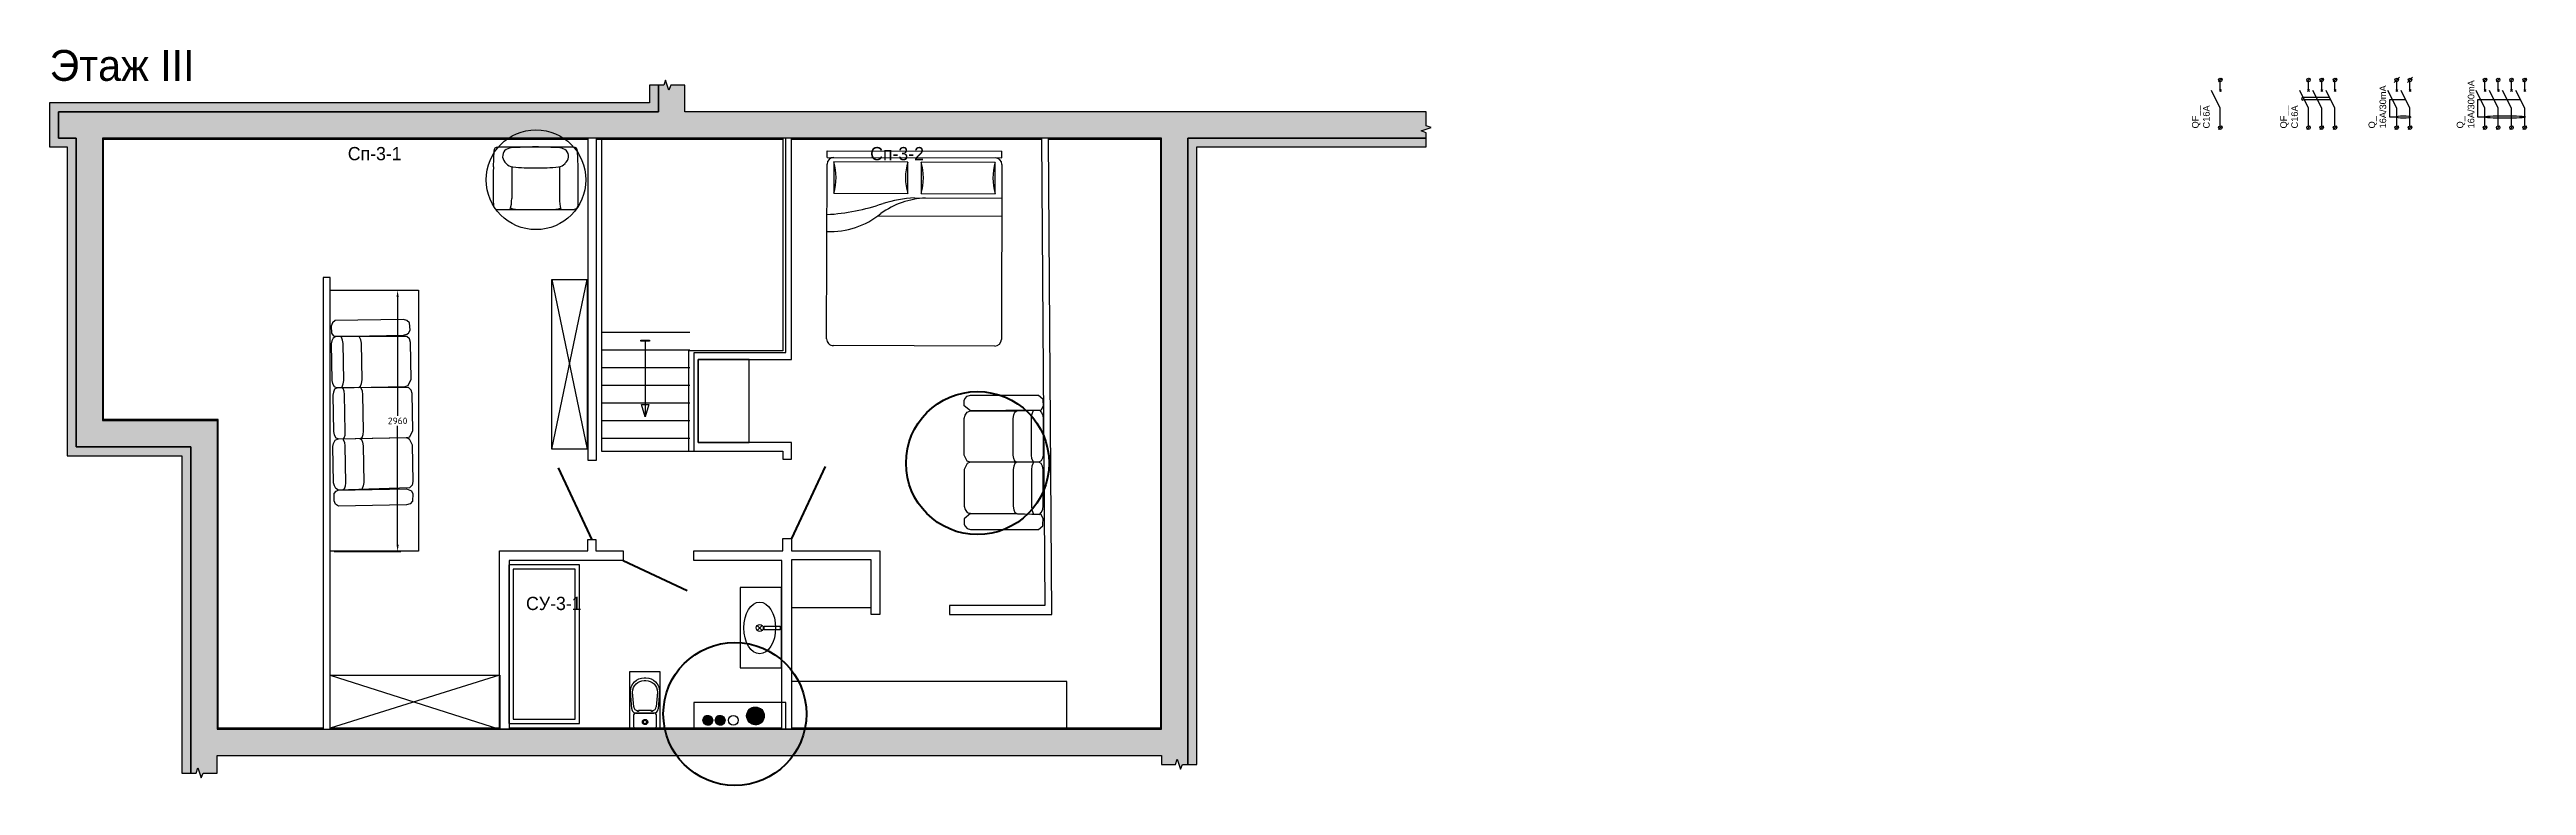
# Model space of a CAD drawing. Header units: millimetres. Extents: x -30052 to 34000, y -8800 to 31005.
# Drawn here: x -600 to 27470, y 22661 to 31005 of the extents above; entities that cross this region are included whole.
import ezdxf

# ---------------------------------------------------------------- set-up
doc = ezdxf.new("R2010")
doc.units = ezdxf.units.MM
doc.layers.get('0').update_dxf_attribs({"lineweight": 40, "true_color": 0x800000})
for name, color, linetype, lineweight, true_color in [('Вентканалы', 4, 'Continuous', 25, 0x00ffff), ('Внутренние_перегородки_штукатурка', 7, 'Continuous', 25, 0x000080), ('Вода_ГВС', 1, 'Continuous', 25, 0xff0000), ('Двери', 7, 'Continuous', 120, 0x008000), ('Канализация', 7, 'Continuous', 25, 0x808000), ('Лестница', 7, 'Continuous', 25, 0x000000), ('Мебель', 7, 'Continuous', 30, 0xa0a0a4), ('Надписи', 7, 'Continuous', 25, 0x000000), ('Наружные стены', 7, 'Continuous', 25, 0x000000), ('Наружные стены (штриховка)', 7, 'Continuous', 25, 0x000000), ('Сантехника_оборудование', 30, 'Continuous', 25, 0xff7f00), ('Технологические отверстия', 7, 'Continuous', 25, 0xa0a0a4), ('Электрика', 7, 'Continuous', 25, 0x000000)]:
    doc.layers.add(name, color=color, linetype=linetype, lineweight=lineweight, true_color=true_color)
doc.styles.get("Standard").update_dxf_attribs({"font": 'txt_____.ttf'})
doc.styles.add('textstyle124', font='')
doc.styles.add('textstyle125', font='')
doc.styles.add('textstyle224', font='')
doc.styles.add('textstyle6', font='')
doc.styles.add('textstyle67', font='')
doc.styles.add('textstyle68', font='')
doc.styles.add('textstyle69', font='')
doc.styles.add('textstyle70', font='')
doc.styles.get('textstyle124').set_extended_font_data('Comfortaa Light')
doc.styles.get('textstyle125').set_extended_font_data('Comfortaa Light')
doc.styles.get('textstyle224').set_extended_font_data('Comfortaa Light')
doc.styles.get('textstyle6').set_extended_font_data('Comfortaa Light')
doc.styles.get('textstyle67').set_extended_font_data('Liberation Sans')
doc.styles.get('textstyle68').set_extended_font_data('Liberation Sans')
doc.styles.get('textstyle69').set_extended_font_data('Liberation Sans')
doc.styles.get('textstyle70').set_extended_font_data('Liberation Sans')
doc.dimstyles.get("Standard").update_dxf_attribs({"dimtxt": 2.5, "dimasz": 2.5, "dimexe": 1.25, "dimexo": 0.625, "dimtad": 1, "dimtxsty": 'Standard', "dimcen": 2.5, "dimadec": 0, "dimazin": 0, "dimtfac": 1, "dimtmove": 0, "dimatfit": 3, "dimfxl": 1, "dimarcsym": 0})
pattern_1 = [(45, (0, 0), (-0.08838834765, 0.08838834765), [])]

# ---------------------------------------------------------------- blocks, each defined once
blk = doc.blocks.new('АВ_1п')
at = {"layer": 'Электрика'}
for p, q in [((120, 580), (80, 540)), ((100, 240), (0, 440)), ((90, 450), (110, 430)), ((110, 450), (90, 430)), ((100, 440), (100, 540)), ((120, 40), (80, 0)), ((100, 40), (100, 240))]:
    blk.add_line(p, q, dxfattribs=at)
for centre in [(100, 560), (100, 20)]:
    blk.add_circle(centre, 20, dxfattribs=at)
blk = doc.blocks.new('АВ_3п')
at = {"layer": 'Электрика'}
for p, q in [((120, 580), (80, 540)), ((270, 580), (230, 540)), ((420, 580), (380, 540)), ((100, 240), (0, 440)), ((40, 360), (20, 350)), ((20, 350), (30, 330)), ((30, 330), (50, 340)), ((340, 360), (40, 360)), ((50, 340), (350, 340)), ((90, 450), (110, 430)), ((110, 450), (90, 430)), ((100, 440), (100, 540)), ((250, 240), (150, 440)), ((240, 450), (260, 430)), ((260, 450), (240, 430)), ((250, 440), (250, 540)), ((400, 240), (300, 440)), ((390, 450), (410, 430)), ((410, 450), (390, 430)), ((400, 440), (400, 540)), ((120, 40), (80, 0)), ((100, 40), (100, 240)), ((270, 40), (230, 0)), ((250, 40), (250, 240)), ((420, 40), (380, 0)), ((400, 40), (400, 240))]:
    blk.add_line(p, q, dxfattribs=at)
for centre in [(100, 560), (250, 560), (400, 560), (100, 20), (250, 20), (400, 20)]:
    blk.add_circle(centre, 20, dxfattribs=at)
blk = doc.blocks.new('УЗО_1ф')
at = {"layer": 'Электрика'}
for p, q in [((130, 590), (70, 530)), ((280, 590), (220, 530)), ((100, 240), (0, 440)), ((20, 140), (20, 340)), ((20, 340), (200, 340)), ((90, 450), (110, 430)), ((110, 450), (90, 430)), ((100, 440), (100, 540)), ((250, 240), (150, 440)), ((240, 450), (260, 430)), ((260, 450), (240, 430)), ((250, 440), (250, 540)), ((90, 140), (20, 140)), ((120, 40), (80, 0)), ((100, 40), (100, 240)), ((270, 40), (230, 0)), ((250, 40), (250, 240))]:
    blk.add_line(p, q, dxfattribs=at)
for centre in [(100, 560), (250, 560), (100, 20), (250, 20)]:
    blk.add_circle(centre, 20, dxfattribs=at)
blk.add_ellipse((175, 140), major_axis=(-85, 0), ratio=0.176471, dxfattribs=at)
blk = doc.blocks.new('УЗО_3ф')
at = {"layer": 'Электрика'}
for p, q in [((120, 580), (80, 540)), ((270, 580), (230, 540)), ((420, 580), (380, 540)), ((570, 580), (530, 540)), ((100, 240), (0, 440)), ((20, 340), (500, 340)), ((20, 140), (20, 340)), ((90, 450), (110, 430)), ((110, 450), (90, 430)), ((100, 440), (100, 540)), ((250, 240), (150, 440)), ((240, 450), (260, 430)), ((260, 450), (240, 430)), ((250, 440), (250, 540)), ((400, 240), (300, 440)), ((390, 450), (410, 430)), ((410, 450), (390, 430)), ((400, 440), (400, 540)), ((550, 240), (450, 440)), ((540, 450), (560, 430)), ((560, 450), (540, 430)), ((550, 440), (550, 540)), ((90, 140), (20, 140)), ((120, 40), (80, 0)), ((100, 40), (100, 240)), ((270, 40), (230, 0)), ((250, 40), (250, 240)), ((420, 40), (380, 0)), ((400, 40), (400, 240)), ((570, 40), (530, 0)), ((550, 40), (550, 240))]:
    blk.add_line(p, q, dxfattribs=at)
for centre in [(100, 560), (250, 560), (400, 560), (550, 560), (100, 20), (250, 20), (400, 20), (550, 20)]:
    blk.add_circle(centre, 20, dxfattribs=at)
blk.add_ellipse((325, 140), major_axis=(-235, 0), ratio=0.06383, dxfattribs=at)
blk = doc.blocks.new('12PBED05')
at = {"layer": 'Мебель', "color": 0, "linetype": 'ByBlock'}
for p, q in [((0, 0), (0, 78)), ((3, 78), (0, 78)), ((3, 0), (3, 78)), ((6, 78), (84, 78)), ((21, 39), (21, 78)), ((29, 23), (29, 78)), ((5, 75), (5, 42)), ((19, 75), (5, 75)), ((19, 42), (19, 75)), ((87, 75), (87, 3)), ((5, 42), (19, 42)), ((19, 36), (5, 36)), ((5, 36), (5, 3)), ((19, 3), (19, 36)), ((3, 0), (0, 0)), ((5, 3), (19, 3)), ((84, 0), (6, 0))]:
    blk.add_line(p, q, dxfattribs=at)
for centre, radius, start, end in [((6, 75), 3, 90, 180), ((84, 75), 3, 0, 90), ((12, 99), 25, 253.739795, 286.260205), ((12, 18), 25, 73.739795, 106.260205), ((12, 60), 25, 253.739795, 286.260205), ((57.725806, 45.629032), 36.761918, 182.539782, 216.040311), ((80.795455, 42.454545), 59.895161, 183.306457, 196.942886), ((-63.583333, -5.416667), 92.242509, 3.366461, 19.253404), ((0.75, 1.5), 35.338541, 357.56726, 39.546081), ((6, 3), 3, 180, 270), ((12, -21), 25, 73.739795, 106.260205), ((84, 3), 3, 270, 0)]:
    blk.add_arc(centre, radius, start, end, dxfattribs=at)
blk = doc.blocks.new('12PCOU16')
at = {"color": 0, "linetype": 'ByBlock'}
for points in [[(-33.1, 30), (-35.1, 28.4), (-35.1, 27.6), (-35.3, 25.2), (-34.4, 23.3), (-2.8, 22.9), (0, 25.2), (0, 27.6), (0, 27.6), (-0.3, 28.4), (-1.4, 29.5), (-2.9, 30), (-33.1, 30)], [(-30.9, 0), (-30.2, 1.7), (-30, 3.2), (-30, 19.7), (-30.2, 21.2), (-31, 23.3)], [(-23.5, 0), (-2.7, 0), (-1.3, 0.5), (-0.7, 1.7), (0, 3.2), (0, 3.2), (0, 19.6), (-0.4, 21.1), (-1.3, 22.4), (-2.8, 22.9), (-23.5, 22.9)], [(-30.9, 0), (-30.2, -1.7), (-30, -3.2), (-30, -19.7), (-30.2, -21.2), (-31, -23.2)], [(-23.5, 0), (-2.7, 0), (-1.3, -0.5), (-0.7, -1.7), (0, -3.2), (0, -3.2), (0, -19.6), (-0.4, -21.1), (-1.3, -22.4), (-2.8, -22.9), (-23.5, -22.9)], [(-33.1, -30), (-35.1, -28.4), (-35.1, -27.6), (-35.3, -25.2), (-34.4, -23.3), (-2.8, -22.9), (0, -25.2), (0, -27.6), (0, -27.6), (-0.3, -28.4), (-1.4, -29.5), (-2.9, -30), (-33.1, -30)]]:
    blk.add_lwpolyline(points, dxfattribs=at)
for points in [[(-23.5, 0), (-22.6, 0.5), (-22.1, 1.7), (-21.9, 3.2), (-21.9, 19.6), (-22.1, 21.2), (-22.6, 22.4), (-23.5, 22.9), (-33.6, 23.3), (-34.5, 22.2), (-35.1, 20.9), (-35.3, 19.6), (-35.2, 3.2), (-34.9, 1.8), (-34.3, 0.6), (-33.3, 0)], [(-23.5, 0), (-22.6, -0.5), (-22.1, -1.7), (-21.9, -3.2), (-21.9, -19.6), (-22.1, -21.2), (-22.6, -22.4), (-23.5, -22.9), (-33.6, -23.3), (-34.5, -22.2), (-35.1, -20.9), (-35.3, -19.6), (-35.2, -3.2), (-34.9, -1.8), (-34.3, -0.6), (-33.3, 0)]]:
    blk.add_lwpolyline(points, close=True, dxfattribs=at)
blk = doc.blocks.new('12PCOU17')
at = {"layer": 'Мебель', "color": 0, "linetype": 'ByBlock'}
for points in [[(-1.9, 11.9), (-1.7, 11.9), (-0.3, 14.7), (-0.3, 31.1), (-0.7, 32.6), (-1.9, 33.8), (-33.6, 34.3), (-34.8, 33.6), (-35.4, 32.4), (-35.7, 31), (-35.7, 14.7), (-35.4, 13.4), (-34.7, 12), (-33.4, 11.4), (-3, 11.4), (-1.7, 11.9)], [(-34.7, 34.7), (-33.7, 34.3), (-3.3, 34.3), (-1.8, 34.8), (-1.1, 35.2), (-0.4, 36.6), (-0.6, 39.8), (-1.7, 40.9), (-3.3, 41.4), (-33.7, 41.4), (-35, 40.5), (-35.6, 39), (-35.5, 35.8), (-34.7, 34.7)], [(-31.2, 11.4), (-31.1, 11.8), (-30.6, 13.1), (-30.4, 14.6), (-30.4, 31.1), (-30.6, 32.6), (-31.1, 33.9), (-31.8, 34.3)], [(-23.8, 11.4), (-23, 11.9), (-22.5, 13.1), (-22.2, 14.7), (-22.2, 31.1), (-22.5, 32.6), (-23, 33.8), (-23.1, 34.3)], [(-1.5, -11), (-1.3, -11), (0, -8.2), (0, 8.2), (-0.4, 9.7), (-1.5, 11), (-33.3, 11.4), (-34.5, 10.8), (-35.1, 9.5), (-35.3, 8.1), (-35.3, -8.1), (-35.1, -9.5), (-34.3, -10.9), (-33.1, -11.4), (-2.7, -11.4), (-1.3, -11)], [(-30.9, -11.4), (-30.7, -11), (-30.2, -9.8), (-30.1, -8.3), (-30.1, 8.3), (-30.2, 9.8), (-30.7, 11), (-31.5, 11.4)], [(-23.5, -11.4), (-22.6, -11), (-22.1, -9.7), (-21.9, -8.2), (-21.9, 8.2), (-22.1, 9.7), (-22.6, 11), (-22.8, 11.4)], [(-1.9, -11.9), (-1.7, -11.9), (-0.3, -14.7), (-0.3, -31.1), (-0.7, -32.6), (-1.9, -33.8), (-33.6, -34.3), (-34.8, -33.6), (-35.4, -32.4), (-35.7, -31), (-35.7, -14.7), (-35.4, -13.4), (-34.7, -12), (-33.4, -11.4), (-3, -11.4), (-1.7, -11.9)], [(-31.2, -11.4), (-31.1, -11.8), (-30.6, -13.1), (-30.4, -14.6), (-30.4, -31.1), (-30.6, -32.6), (-31.1, -33.9), (-31.8, -34.3)], [(-23.8, -11.4), (-23, -11.9), (-22.5, -13.1), (-22.2, -14.7), (-22.2, -31.1), (-22.5, -32.6), (-23, -33.8), (-23.1, -34.3)], [(-34.7, -34.7), (-33.7, -34.3), (-3.3, -34.3), (-1.8, -34.8), (-1.1, -35.2), (-0.4, -36.6), (-0.6, -39.8), (-1.7, -40.9), (-3.3, -41.4), (-33.7, -41.4), (-35, -40.5), (-35.6, -39), (-35.5, -35.8), (-34.7, -34.7)]]:
    blk.add_lwpolyline(points, dxfattribs=at)
blk = doc.blocks.new('Унитаз')
at = {"layer": 'Сантехника_оборудование'}
blk.add_line((-170, -100), (-170, 100), dxfattribs=at)
for points in [[(-220, -150), (-415, -165, -0.41421356), (-570, -10), (-570, 10, -0.41421356), (-415, 165), (-220, 150)], [(-242.5, -127.5), (-408.25, -140.25, -0.41421356), (-540, -8.5), (-540, 8.5, -0.41421356), (-408.25, 140.25), (-242.5, 127.5)]]:
    blk.add_lwpolyline(points, format="xyb", dxfattribs=at)
blk.add_lwpolyline([(-200, 85), (-190, 85), (-190, 75), (-200, 75), (-200, -75), (-190, -75), (-190, -85), (-200, -85)], dxfattribs=at)
blk.add_lwpolyline([(-170, -100), (-170, -110, 0.41421356), (-150, -130), (-20, -130, 0.41421356), (0, -110), (0, 110, 0.41421356), (-20, 130), (-150, 130, 0.41421356), (-170, 110), (-170, 100)], format="xyb", close=True, dxfattribs=at)
for radius in [30, 20]:
    blk.add_circle((-70, 0), radius, dxfattribs=at)
for centre, radius, start, end in [((-242.5, 85), 42.5, 0, 90), ((-220, 100), 50, 0, 90), ((-242.5, -85), 42.5, 270, 0), ((-220, -100), 50, 270, 0)]:
    blk.add_arc(centre, radius, start, end, dxfattribs=at)
blk = doc.blocks.new('12PSTG23')
at = {"color": 0, "linetype": 'ByBlock'}
for p, q in [((-27.8, 16.8), (-27.8, -17)), ((-19, 18.8), (-26.1, 18.6)), ((0, -17.2), (0, 17.2)), ((-19.1, 10.5), (-4.8, 10.5)), ((-19.1, -10.8), (-4.8, -10.8)), ((-26.1, -18.8), (-19, -19))]:
    blk.add_line(p, q, dxfattribs=at)
for centre, radius, start, end in [((-26, 16.8), 1.8, 91.8311, 180), ((-22.7, 10.5), 4.71, 139.8485, 176.9945), ((-23.7, 10.6), 3.95, 36.8273, 132.2407), ((-23.3, 9.7), 4.35, 4.9731, 49.1543), ((-10.4, -424.9), 443.8, 88.8953, 91.1047), ((-4.8, 28.7), 18.2, 270, 285.1852), ((-1.8, 17), 1.79, 4.3634, 92.114), ((755.3, -22.3), 783.5, 177.5833, 178.3782), ((-133.8, 0.1), 115.3, 359.8882, 4.9731), ((-3.5, 9), 3.47, 358.3622, 36.1615), ((755.3, 22), 783.5, 181.6218, 182.4167), ((-22.7, -10.8), 4.71, 183.0055, 220.1515), ((-23.3, -10), 4.35, 310.8457, 355.0269), ((-133.8, -0.3), 115.3, 355.0269, 0.1118), ((-4.8, -29), 18.2, 74.8148, 90), ((-3.5, -9.2), 3.47, 323.8385, 1.6378), ((-26, -17), 1.8, 180, 268.5167), ((-23.7, -10.9), 3.95, 227.7593, 323.1727), ((-10.3, 228.1), 247.2, 267.9981, 271.9677), ((-1.7, -17.2), 1.73, 265.8714, 1.6836)]:
    blk.add_arc(centre, radius, start, end, dxfattribs=at)
blk = doc.blocks.new('*D307')
at = {"color": 0, "linetype": 'Continuous', "lineweight": -2, "transparency": 16777216}
for p, q in [((2625, 28275), (3382, 28275)), ((3345, 28200), (3345, 26852)), ((3345, 25390), (3345, 26738)), ((2625, 25315), (3382, 25315))]:
    blk.add_line(p, q, dxfattribs=at)
at = {"color": 0, "linetype": 'Continuous', "transparency": 16777216}
for points in [[(3332, 28200), (3357, 28200), (3345, 28275)], [(3332, 25390), (3357, 25390), (3345, 25315)]]:
    blk.add_solid(points, dxfattribs=at)
at = {"layer": 'Defpoints', "color": 0, "linetype": 'Continuous', "transparency": 16777216}
for p in [(2606, 28275), (2606, 25315), (3345, 25315)]:
    blk.add_point(p, dxfattribs=at)
at = {"color": 0, "linetype": 'Continuous', "transparency": 16777216, "insert": (3345, 26795), "char_height": 75, "attachment_point": 5}
blk.add_mtext('\\A1;2960', dxfattribs=at)

msp = doc.modelspace()

# ---------------------------------------------------------------- hatches: boundary and pattern name
at = {"layer": 'Вентканалы'}
h = msp.add_hatch(dxfattribs=at)
h.set_pattern_fill('ANSI31', color=256, scale=15, angle=90, style=0)
h.set_pattern_definition(pattern_1)
edge = h.paths.add_edge_path()
edge.add_arc((6860, 23400), 55, 0, 360)
h = msp.add_hatch(dxfattribs=at)
h.set_pattern_fill('ANSI31', color=256, scale=15, angle=90, style=0)
h.set_pattern_definition(pattern_1)
edge = h.paths.add_edge_path()
edge.add_arc((7000, 23400), 55, 0, 360)
h = msp.add_hatch(dxfattribs=at)
h.set_pattern_fill('ANSI31', color=256, scale=15, angle=90, style=0)
h.set_pattern_definition(pattern_1)
edge = h.paths.add_edge_path()
edge.add_arc((7400, 23450), 100, 0, 360)
at = {"layer": 'Наружные стены (штриховка)'}
h = msp.add_hatch(dxfattribs=at)
h.set_pattern_fill('ANSI31', color=256, scale=5, angle=30, style=0)
h.set_pattern_definition(pattern_1)
h.paths.add_polyline_path([(1000, 22800), (1000, 26500), (-300, 26500), (-300, 30000), (-500, 30000), (-500, 30300), (6300, 30300), (6300, 30600), (6200, 30600), (6200, 30400), (-600, 30400), (-600, 29900), (-400, 29900), (-400, 26400), (900, 26400), (900, 22800)])
h = msp.add_hatch(dxfattribs=at)
h.set_pattern_fill('ANSI31', color=256, scale=7.5, angle=15, style=0)
h.set_pattern_definition(pattern_1)
h.paths.add_polyline_path([(1000, 22800), (1060, 22800), (1080, 22860), (1118.12179, 22746.26875), (1140, 22800), (1300, 22800), (1300, 23000), (12000, 23000), (12000, 22900), (12160, 22900), (12180, 22960), (12218.32487, 22845.66288), (12240, 22900), (12300, 22900), (12300, 30000), (15000, 30000), (15000, 30060), (14942.83144, 30081.67513), (15057.16856, 30120), (15000, 30140), (15000, 30300), (6600, 30300), (6600, 30600), (6440, 30600), (6419.16244, 30545.66288), (6380.83756, 30660), (6360, 30600), (6300, 30600), (6300, 30300), (-500, 30300), (-500, 30000), (-300, 30000), (-300, 26500), (1000, 26500)])
h.paths.add_polyline_path([(1300, 23300), (12000, 23300), (12000, 30000), (0, 30000), (0, 26800), (1300, 26800)])
h = msp.add_hatch(dxfattribs=at)
h.set_pattern_fill('ANSI31', color=256, scale=5, angle=30, style=0)
h.set_pattern_definition(pattern_1)
h.paths.add_polyline_path([(12400, 22900), (12400, 29900), (15000, 29900), (15000, 30000), (12300, 30000), (12300, 22900)])

# ---------------------------------------------------------------- linework, layer by layer
at = {"linetype": 'Continuous', "lineweight": 100}
for centre in [(9916.74304, 26316.2863), (7166.43299, 23471.53886)]:
    msp.add_circle(centre, 810.54601, dxfattribs=at)
at = {"layer": 'Вентканалы'}
for centre, radius in [((6860, 23400), 55), ((7000, 23400), 55), ((7400, 23450), 100)]:
    msp.add_circle(centre, radius, dxfattribs=at)
at = {"layer": 'Внутренние_перегородки_штукатурка'}
for points in [[(10, 26810), (10, 29990), (5500, 29990)], [(5600, 29990), (7710, 29990)], [(7810, 29990), (10640, 29990)], [(10720, 29990), (11990, 29990), (11990, 23310), (7810, 23310)], [(2500, 23310), (1310, 23310), (1310, 26810), (10, 26810)], [(4500, 23310), (2580, 23310)], [(7700, 23310), (4610, 23310)]]:
    msp.add_lwpolyline(points, dxfattribs=at)
for points in [[(5500, 30000), (5500, 26350), (5600, 26350), (5600, 30000)], [(7710, 30000), (7710, 27590), (6640, 27590), (6640, 26450), (7710, 26450), (7710, 26360), (7810, 26360), (7810, 26550), (6750, 26550), (6750, 27490), (7810, 27490), (7810, 30000)], [(10640, 30000), (10680, 24700), (9600, 24700), (9600, 24610), (9600, 24600), (10760, 24600), (10720, 30000)], [(2580, 23300), (2580, 28420), (2500, 28420), (2500, 23300)], [(4500, 23300), (4500, 25320), (5500, 25320), (5500, 25450), (5590, 25450), (5590, 25320), (5900, 25320), (5900, 25210), (4610, 25210), (4610, 23300)], [(7700, 23300), (7700, 25210), (6700, 25210), (6700, 25320), (7710, 25320), (7710, 25460), (7810, 25460), (7810, 25320), (8810, 25320), (8810, 24600), (8710, 24600), (8710, 25220), (7810, 25220), (7810, 23300)]]:
    msp.add_lwpolyline(points, close=True, dxfattribs=at)
at = {"layer": 'Вода_ГВС'}
msp.add_circle((6850, 23400), 20.09975, dxfattribs=at)
at = {"layer": 'Двери'}
for p, q in [((5550, 25445), (5169.64356, 26260.67701)), ((8190.35644, 26275.67701), (7810, 25460)), ((5900, 25210), (6625.04623, 24871.90539))]:
    msp.add_line(p, q, dxfattribs=at)
at = {"layer": 'Канализация'}
msp.add_circle((7150, 23400), 55, dxfattribs=at)
at = {"layer": 'Лестница'}
for p, q in [((5655, 27800), (6655, 27800)), ((5655, 27600), (6655, 27600)), ((5655, 27400), (6655, 27400)), ((5655, 27200), (6655, 27200)), ((5655, 27000), (6655, 27000)), ((5655, 26800), (6655, 26800)), ((5655, 26600), (6655, 26600))]:
    msp.add_line(p, q, dxfattribs=at)
msp.add_lwpolyline([(5655, 30000), (5655, 26450), (6705, 26450), (6705, 27570), (7745, 27570), (7745, 30000)], close=True, dxfattribs=at)
msp.add_lwpolyline([(6150, 27700), (6100, 27700), (6100, 27710), (6200, 27710), (6200, 27700), (6150, 27700), (6150, 26840), (6110, 26980), (6190, 26980), (6150, 26840)], dxfattribs=at)
at = {"layer": 'Мебель', "linetype": 'Continuous'}
for points in [[(5492.18611, 26473.36213), (5092.18611, 26473.36213), (5092.18611, 28396.07553), (5492.18611, 28396.07553)], [(2580.30443, 28277.52567), (3580.30443, 28277.52567), (3580.30443, 25317.52567), (2580.30443, 25317.52567)], [(2580, 23310), (2580, 23910), (4502.7134, 23910), (4502.7134, 23310)]]:
    msp.add_lwpolyline(points, close=True, dxfattribs=at)
for points in [[(5092.18611, 28396.07553), (5492.18611, 26473.36213), (5092.18611, 26473.36213), (5492.18611, 28396.07553)], [(2580, 23910), (4500, 23300), (4500, 23910), (2580, 23310)]]:
    msp.add_lwpolyline(points, dxfattribs=at)
at = {"layer": 'Мебель'}
for points in [[(6750, 27490), (6750, 26550), (7330, 26550), (7330, 27490)], [(7810, 25220), (7810, 24680), (8710, 24680), (8710, 25220)], [(7810, 23840), (7810, 23310), (10930, 23310), (10930, 23840)]]:
    msp.add_lwpolyline(points, close=True, dxfattribs=at)
at = {"layer": 'Мебель', "linetype": 'Continuous'}
msp.add_circle((4912.68315, 29528.38638), 565.32738, dxfattribs=at)
at = {"layer": 'Наружные стены'}
for points in [[(1000, 22800), (1000, 26500), (-300, 26500), (-300, 30000), (-500, 30000), (-500, 30300), (6300, 30300), (6300, 30600), (6200, 30600), (6200, 30400), (-600, 30400), (-600, 29900), (-400, 29900), (-400, 26400), (900, 26400), (900, 22800)], [(1000, 22800), (1060, 22800), (1080, 22860), (1118.12179, 22746.26875), (1140, 22800), (1300, 22800), (1300, 23000), (12000, 23000), (12000, 22900), (12160, 22900), (12180, 22960), (12218.32487, 22845.66288), (12240, 22900), (12300, 22900), (12300, 30000), (15000, 30000), (15000, 30060), (14942.83144, 30081.67513), (15057.16856, 30120), (15000, 30140), (15000, 30300), (6600, 30300), (6600, 30600), (6440, 30600), (6419.16244, 30542.83144), (6380.83756, 30657.16856), (6360, 30600), (6300, 30600), (6300, 30300), (-500, 30300), (-500, 30000), (-300, 30000), (-300, 26500), (1000, 26500)], [(1300, 23300), (12000, 23300), (12000, 30000), (0, 30000), (0, 26800), (1300, 26800)], [(12400, 22900), (12400, 29900), (15000, 29900), (15000, 30000), (12300, 30000), (12300, 22900)]]:
    msp.add_lwpolyline(points, close=True, dxfattribs=at)
at = {"layer": 'Сантехника_оборудование'}
for p, q in [((7477.01983, 24419.04586), (7420.45129, 24475.6144)), ((7420.45129, 24419.04586), (7477.01983, 24475.6144))]:
    msp.add_line(p, q, dxfattribs=at)
at = {"layer": 'Сантехника_оборудование', "linetype": 'Continuous'}
msp.add_lwpolyline([(4605.49485, 25162.88487), (4605.49485, 23362.88487), (5405.49485, 23362.88487), (5405.49485, 25162.88487)], close=True, dxfattribs=at)
for points in [[(4655.49485, 25112.88487), (4655.49485, 23412.88487), (5355.49485, 23412.88487), (5355.49485, 25112.88487), (4655.49485, 25112.88487)], [(7695.86268, 24905.29084), (7225.86268, 24905.29084), (7225.86268, 23995.29084), (7695.86268, 23995.29084), (7695.86268, 24905.29084)], [(6317.14919, 23955), (6317.14919, 23310), (5977.14919, 23310), (5977.14919, 23955), (6317.14919, 23955)]]:
    msp.add_lwpolyline(points, dxfattribs=at)
at = {"layer": 'Сантехника_оборудование'}
msp.add_lwpolyline([(7680.73556, 24427.33013), (7498.73556, 24427.33013), (7498.73556, 24467.33013), (7680.73556, 24467.33013)], close=True, dxfattribs=at)
msp.add_circle((7448.73556, 24447.33013), 40, dxfattribs=at)
msp.add_ellipse((7448.73556, 24447.33013), major_axis=(0, 293.29498), ratio=0.6137166164, dxfattribs=at)
at = {"layer": 'Технологические отверстия'}
msp.add_lwpolyline([(7745, 23300), (7745, 23600), (6700, 23600), (6700, 23300)], close=True, dxfattribs=at)

# ---------------------------------------------------------------- block references
at = {"layer": 'Мебель'}
for name, p, xscale, yscale, rotation in [('12PSTG23', (4911.83453, 29192.89714), 25.4, 25.4, 270.0098854013333), ('12PBED05', (8212.05721, 29858.03157), 25.39999999999999, 25.39999999999999, 269.8496426087407), ('12PCOU17', (3512.18674, 26895.60783), 25.4, 25.4, 1.023862480208939), ('12PCOU16', (9765.0686, 26325.17849), 25.4, -25.4, 180)]:
    msp.add_blockref(name, p, dxfattribs=dict(at, xscale=xscale, yscale=yscale, rotation=rotation))
at = {"layer": 'Сантехника_оборудование', "rotation": 270}
msp.add_blockref('Унитаз', (6148.54376, 23310.53997), dxfattribs=at)
at = {"layer": 'Электрика'}
for name, p in [('АВ_1п', (23900, 30100)), ('АВ_3п', (24900, 30100)), ('УЗО_1ф', (25900, 30100)), ('УЗО_3ф', (26900, 30100))]:
    msp.add_blockref(name, p, dxfattribs=at)

# ---------------------------------------------------------------- texts
at = {"layer": 'Надписи', "attachment_point": 1}
for s, insert, char_height, style in [('Этаж III', (-600, 31000), 350, 'textstyle6'), ('\\H150;Сп-3-1', (2780, 29900), 100, 'textstyle224'), ('\\H150;Сп-3-2', (8700, 29900), 100, 'textstyle124'), ('\\H150;СУ-3-1', (4800, 24800), 100, 'textstyle125')]:
    msp.add_mtext(s, dxfattribs=dict(at, insert=insert, char_height=char_height, style=style))
at = {"layer": 'Электрика', "char_height": 75, "attachment_point": 1, "rotation": 90}
for s, insert, style in [('Q_\\P16А/30mA', (25680, 30110), 'textstyle69'), ('Q_\\P16А/300mA', (26680, 30110), 'textstyle70'), ('QF__\\PC16А', (23680, 30110), 'textstyle68'), ('QF__\\PC16А', (24680, 30110), 'textstyle67')]:
    msp.add_mtext(s, dxfattribs=dict(at, insert=insert, style=style))

# ---------------------------------------------------------------- dimensions: what is measured, and where the dimension line sits
at = {"linetype": 'Continuous'}
dim = msp.add_aligned_dim(p1=(2606.12978, 28274.65796), p2=(2606.12978, 25314.65796), distance=738.47246, dimstyle='Standard', override={"dimscale": 30, "dimtad": 0, "dimtih": 1, "dimtoh": 1, "dimdec": 4, "dimcen": 0.09, "dimadec": 3, "dimazin": 2, "dimtdec": 4, "dimtofl": 0, "dimtolj": 1, "dimtzin": 0}, dxfattribs=at)
dim.commit()
dim.dimension.update_dxf_attribs({"geometry": '*D307', "text_midpoint": (3344.60223, 26794.65796)})

doc.saveas('drawing.dxf')
